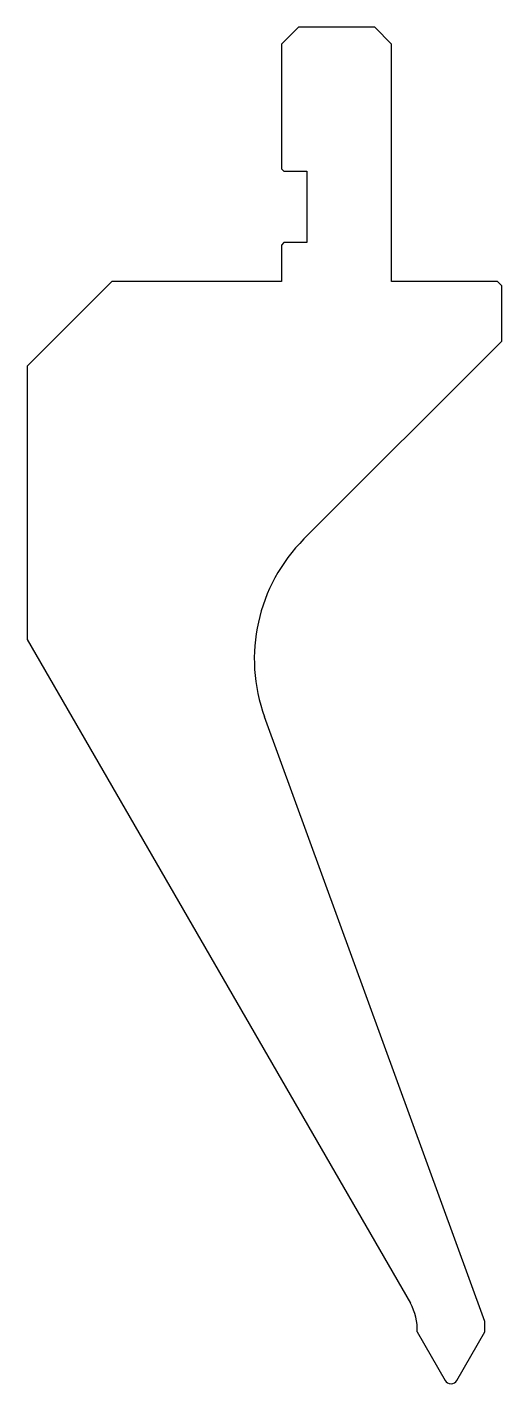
# Model space of a CAD drawing. Header units: metres. Extents: x -39 to 17, y -88 to 72.
import ezdxf

# ---------------------------------------------------------------- set-up
doc = ezdxf.new("R2010")
doc.units = ezdxf.units.M

msp = doc.modelspace()

# ---------------------------------------------------------------- linework, layer by layer
for p, q in [((-7.039357, 72.483782), (-9.039357, 70.483782)), ((1.960664, 72.483782), (-7.039357, 72.483782)), ((3.960664, 70.483782), (1.960664, 72.483782)), ((-9.039357, 70.483782), (-9.039357, 55.783807)), ((3.960664, 42.483811), (3.960664, 70.483782)), ((-9.039357, 55.783807), (-8.739357, 55.483807)), ((-8.739357, 55.483807), (-6.039343, 55.483807)), ((-6.039343, 55.483807), (-6.039343, 47.083807)), ((-8.739357, 47.083807), (-9.039357, 46.783807)), ((-9.039357, 46.783807), (-9.039357, 42.483811)), ((-6.039343, 47.083807), (-8.739357, 47.083807)), ((-29.039357, 42.483811), (-39.039357, 32.483811)), ((-9.039357, 42.483811), (-29.039357, 42.483811)), ((16.460643, 42.483811), (3.960664, 42.483811)), ((16.960643, 41.983811), (16.460643, 42.483811)), ((16.960643, 35.468061), (16.960643, 41.983811)), ((-6.381472, 12.125946), (16.960643, 35.468061)), ((-39.039357, 32.483811), (-39.039357, 0.286628)), ((-39.039357, 0.286628), (6.168795, -78.016189)), ((14.960643, -80.158544), (-11.029625, -8.866375)), ((6.961069, -81.388688), (10.267844, -87.116189)), ((11.653484, -87.116189), (14.960643, -81.388022)), ((14.960643, -81.388022), (14.960643, -80.158544))]:
    msp.add_line(p, q)
for centre, radius, start, end in [((7.760664, -2.016189), 20, 135, 200.029829), ((0.972643, -81.016189), 6, 356.440614, 30), ((10.960664, -86.716189), 0.8, 210, 330)]:
    msp.add_arc(centre, radius, start, end)

doc.saveas('drawing.dxf')
